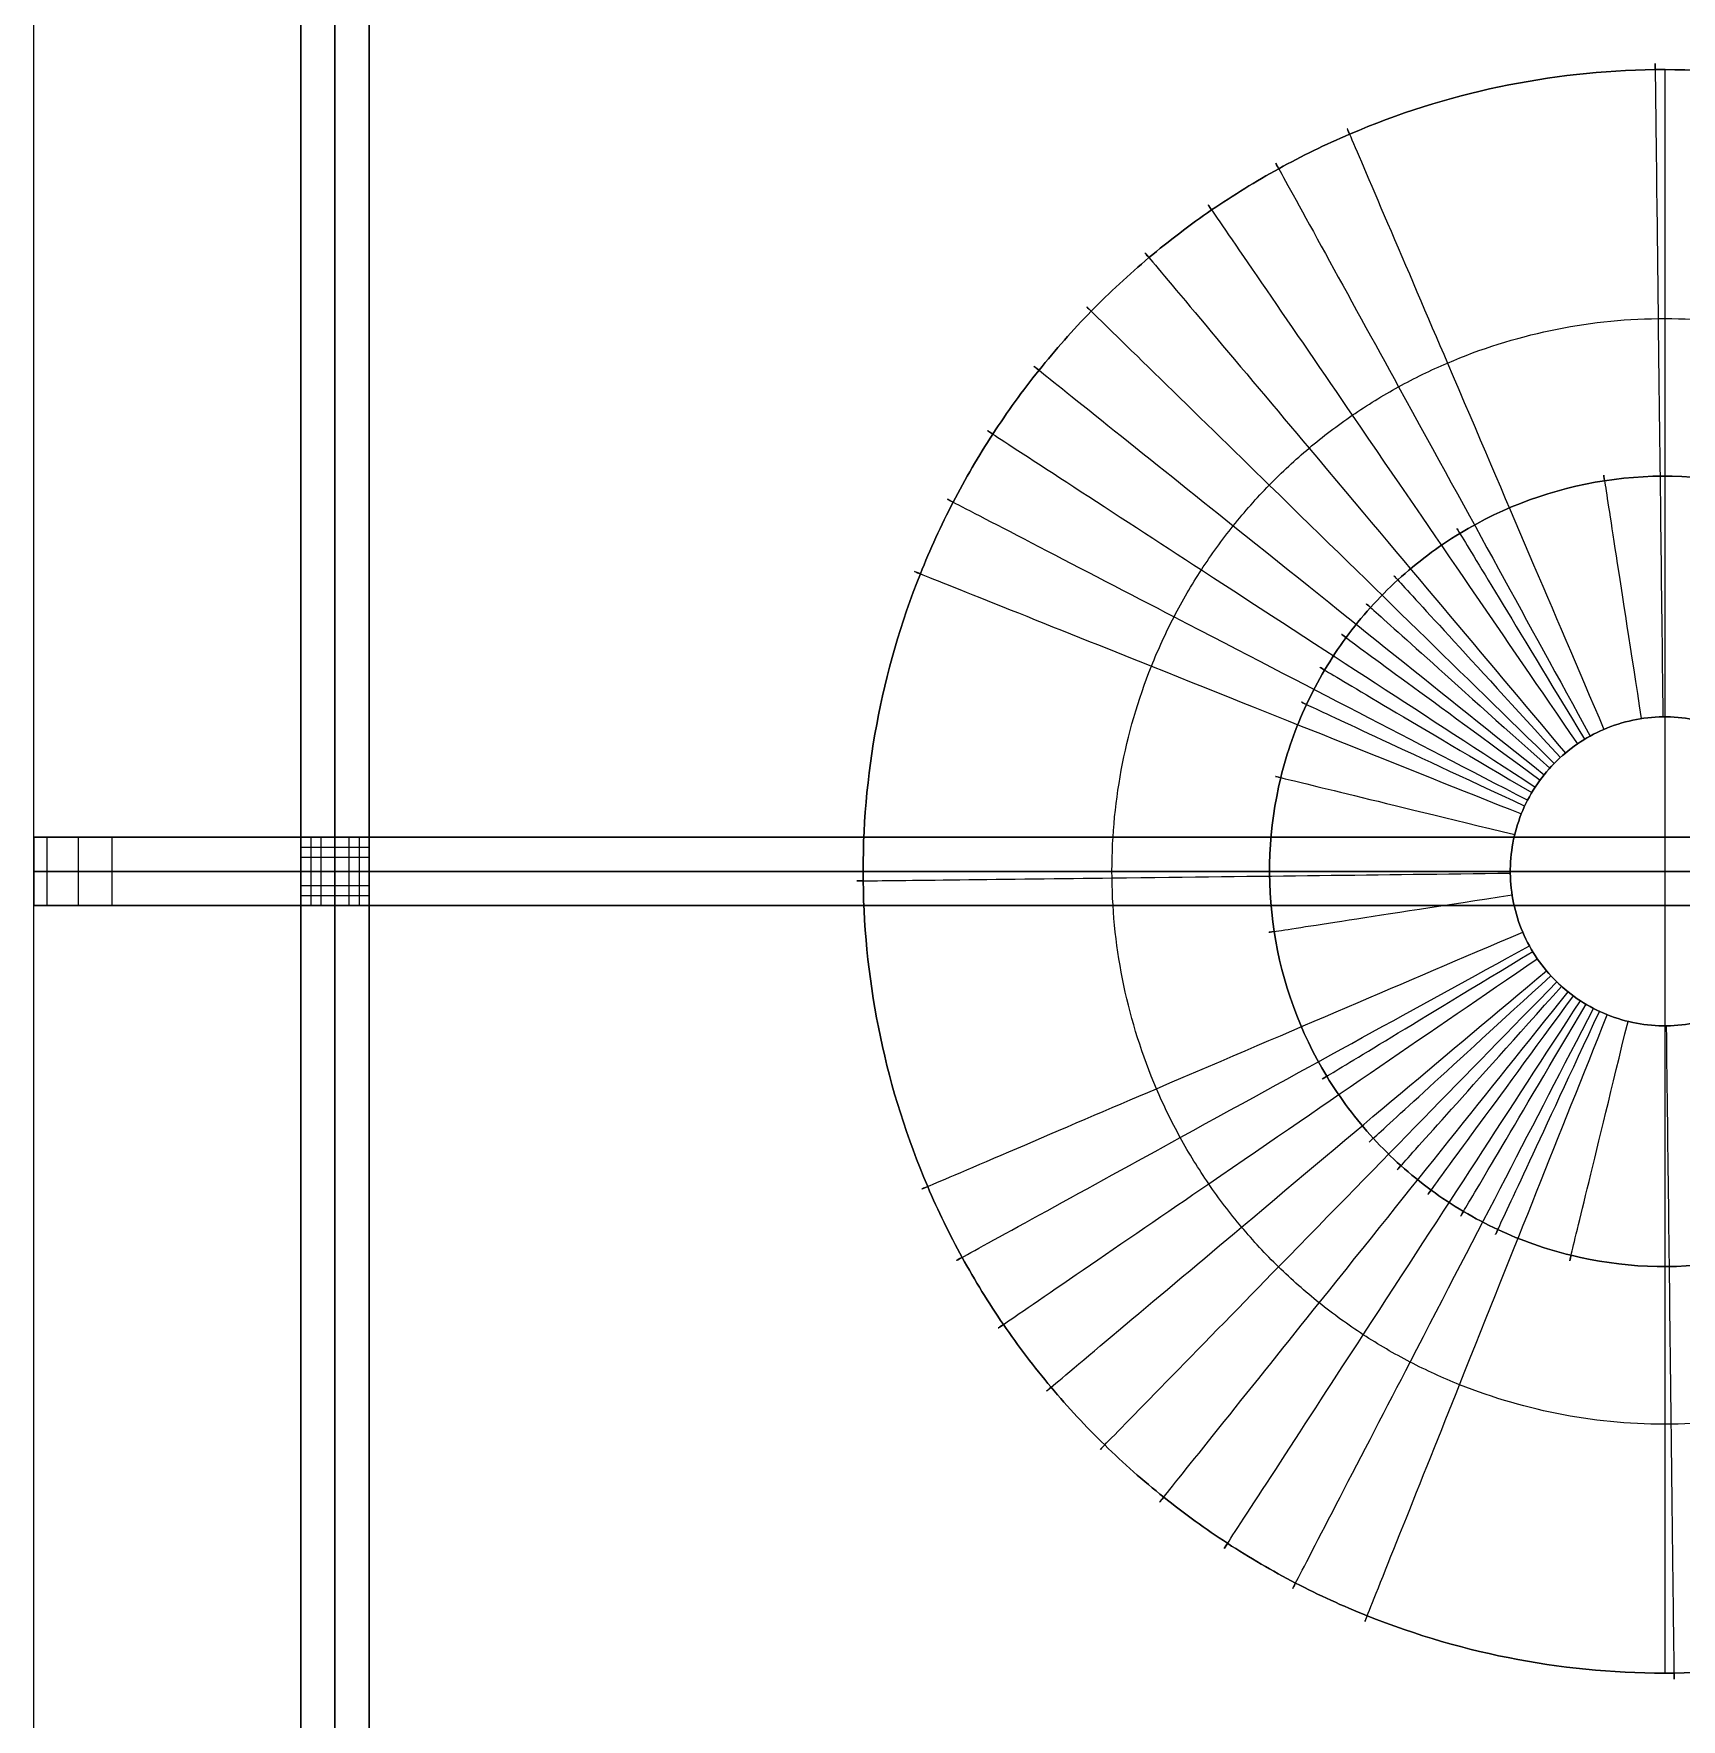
# Model space of a CAD drawing. Header units: millimetres. Extents: x -733 to 3323, y -1110 to 1290.
# Drawn here: x -733.1 to -362.8, y -190.5 to 188.2 of the extents above; entities that cross this region are included whole.
import ezdxf

# ---------------------------------------------------------------- set-up
doc = ezdxf.new("R2010")
doc.units = ezdxf.units.MM
doc.layers.add('3d', color=18, linetype='Continuous', true_color=0x000000)
doc.layers.add('Table', color=18, linetype='Continuous', true_color=0x000000)

msp = doc.modelspace()

# ---------------------------------------------------------------- linework, layer by layer
at = {"layer": '3d'}
for p, q in [((-673.1, 7.7, 950), (-673.1, 400, 950)), ((-657.7, 7.7, 950), (-657.7, 400, 950)), ((-733.1, 7.7, 950), (-673.1, 7.7, 950)), ((-668.55, 7.7, 950), (-662.25, 7.7, 950)), ((-657.7, 7.7, 950), (-7.7, 7.7, 950)), ((-673.1, 1.37, 950), (-673.1, 3.15, 950)), ((-673.1, 0, 950), (-673.1, 0, 1200)), ((-657.7, 1.37, 950), (-657.7, 3.15, 950)), ((-657.7, 0, 950), (-657.7, 0, 1200)), ((-733.1, -7.7, 950), (-673.1, -7.7, 950)), ((-673.1, -400, 950), (-673.1, -7.7, 950)), ((-668.55, -7.7, 950), (-662.25, -7.7, 950)), ((-657.7, -400, 950), (-657.7, -7.7, 950)), ((-657.7, -7.7, 950), (-7.7, -7.7, 950))]:
    msp.add_line(p, q, dxfattribs=at)
for points in [[(-673.1, 7.7, 700), (-673.1, 198.85, 700), (-673.1, 390, 700)], [(-665.4, 7.7, 700), (-665.4, 198.85, 700), (-665.4, 390, 700)], [(-657.7, 7.7, 700), (-657.7, 198.85, 700), (-657.7, 390, 700)], [(-673.1, 340, 1200), (-673.1, 0, 1200), (-673.1, -340, 1200)], [(-665.4, 340, 1200), (-665.4, 0, 1200), (-665.4, -340, 1200)], [(-657.7, 340, 1200), (-657.7, 0, 1200), (-657.7, -340, 1200)], [(-733.1, 7.7, 1153.85), (-733.1, 0, 1153.85), (-733.1, -7.7, 1153.85)], [(-733.1, 7.7, 1153.85), (-733.1, 7.7, 930.77), (-733.1, 7.7, 707.69)], [(-733.1, 7.7, 707.69), (-733.1, 0, 707.69), (-733.1, -7.7, 707.69)], [(-733.1, 7.7, 930.77), (-733.1, 0, 930.77), (-733.1, -7.7, 930.77)], [(-730.17, 7.7, 702.25), (-730.17, 0, 702.25), (-730.17, -7.7, 702.25)], [(-723.1, 7.7, 700), (-723.1, 0, 700), (-723.1, -7.7, 700)], [(-723.1, 7.7, 700), (0, 7.7, 700), (723.1, 7.7, 700)], [(-715.53, 7.7, 1186.48), (-715.53, 0, 1186.48), (-715.53, -7.7, 1186.48)], [(-673.1, 7.7, 950), (-665.4, 7.7, 950), (-657.7, 7.7, 950)], [(-673.1, 7.7, 950), (-673.1, 7.7, 825), (-673.1, 7.7, 700)], [(-673.1, 7.7, 700), (-665.4, 7.7, 700), (-657.7, 7.7, 700)], [(-673.1, 7.7, 825), (-665.4, 7.7, 825), (-657.7, 7.7, 825)], [(-673.1, 7.7, 950), (-673.1, 0, 950), (-673.1, -7.7, 950)], [(-673.1, 7.7, 950), (-673.1, 7.7, 1075), (-673.1, 7.7, 1200)], [(-673.1, 7.7, 1200), (-673.1, 0, 1200), (-673.1, -7.7, 1200)], [(-673.1, 7.7, 1075), (-673.1, 0, 1075), (-673.1, -7.7, 1075)], [(-670.83, 7.7, 948.25), (-670.83, 0, 948.25), (-670.83, -7.7, 948.25)], [(-662.25, 7.7, 950), (-665.4, 7.7, 950), (-668.55, 7.7, 950)], [(-668.55, 7.7, 950), (-668.55, 0, 950), (-668.55, -7.7, 950)], [(-665.4, 7.7, 950), (-665.4, 7.7, 825), (-665.4, 7.7, 700)], [(-665.4, 7.7, 950), (-665.4, 0, 950), (-665.4, -7.7, 950)], [(-662.25, 7.7, 950), (-662.25, 0, 950), (-662.25, -7.7, 950)], [(-659.97, 7.7, 948.25), (-659.97, 0, 948.25), (-659.97, -7.7, 948.25)], [(-657.7, 7.7, 950), (-657.7, 7.7, 825), (-657.7, 7.7, 700)], [(-657.7, 7.7, 950), (-657.7, 0, 950), (-657.7, -7.7, 950)], [(-7.7, 7.7, 1200), (-332.7, 7.7, 1200), (-657.7, 7.7, 1200)], [(-657.7, 7.7, 1200), (-657.7, 0, 1200), (-657.7, -7.7, 1200)], [(-657.7, 7.7, 1200), (-657.7, 7.7, 1075), (-657.7, 7.7, 950)], [(-657.7, 7.7, 1075), (-657.7, 0, 1075), (-657.7, -7.7, 1075)], [(-673.1, 5.43, 951.75), (-665.4, 5.43, 951.75), (-657.7, 5.43, 951.75)], [(-673.1, -3.15, 950), (-673.1, 0, 950), (-673.1, 3.15, 950)], [(-673.1, 3.15, 950), (-665.4, 3.15, 950), (-657.7, 3.15, 950)], [(-665.4, -3.15, 950), (-665.4, 0, 950), (-665.4, 3.15, 950)], [(-657.7, -3.15, 950), (-657.7, 0, 950), (-657.7, 3.15, 950)], [(-733.1, 0, 1153.85), (-733.1, 0, 930.77), (-733.1, 0, 707.69)], [(-723.1, 0, 700), (0, 0, 700), (723.1, 0, 700)], [(-673.1, 0, 1200), (-665.4, 0, 1200), (-657.7, 0, 1200)], [(-673.1, 0, 950), (-665.4, 0, 950), (-657.7, 0, 950)], [(-673.1, 0, 950), (-673.1, 0, 1075), (-673.1, 0, 1200)], [(-673.1, -3.15, 950), (-665.4, -3.15, 950), (-657.7, -3.15, 950)], [(-662.25, 0, 950), (-665.4, 0, 950), (-668.55, 0, 950)], [(-7.7, 0, 1200), (-332.7, 0, 1200), (-657.7, 0, 1200)], [(-657.7, 0, 1200), (-657.7, 0, 1075), (-657.7, 0, 950)], [(-673.1, -5.43, 951.75), (-665.4, -5.43, 951.75), (-657.7, -5.43, 951.75)], [(-733.1, -7.7, 1153.85), (-733.1, -7.7, 930.77), (-733.1, -7.7, 707.69)], [(-723.1, -7.7, 700), (0, -7.7, 700), (723.1, -7.7, 700)], [(-673.1, -390, 700), (-673.1, -198.85, 700), (-673.1, -7.7, 700)], [(-673.1, -7.7, 700), (-665.4, -7.7, 700), (-657.7, -7.7, 700)], [(-673.1, -7.7, 700), (-673.1, -7.7, 825), (-673.1, -7.7, 950)], [(-673.1, -7.7, 950), (-665.4, -7.7, 950), (-657.7, -7.7, 950)], [(-673.1, -7.7, 825), (-665.4, -7.7, 825), (-657.7, -7.7, 825)], [(-673.1, -7.7, 950), (-673.1, -7.7, 1075), (-673.1, -7.7, 1200)], [(-662.25, -7.7, 950), (-665.4, -7.7, 950), (-668.55, -7.7, 950)], [(-665.4, -390, 700), (-665.4, -198.85, 700), (-665.4, -7.7, 700)], [(-665.4, -7.7, 700), (-665.4, -7.7, 825), (-665.4, -7.7, 950)], [(-657.7, -390, 700), (-657.7, -198.85, 700), (-657.7, -7.7, 700)], [(-657.7, -7.7, 700), (-657.7, -7.7, 825), (-657.7, -7.7, 950)], [(-7.7, -7.7, 1200), (-332.7, -7.7, 1200), (-657.7, -7.7, 1200)], [(-657.7, -7.7, 1200), (-657.7, -7.7, 1075), (-657.7, -7.7, 950)]]:
    msp.add_open_spline(points, degree=2, dxfattribs=at)
at = {"layer": '3d', "extrusion": (-1.4803e-17, 1, -6.54291e-15)}
msp.add_rational_spline([(-673.1, 7.7, 1200), (-733.1, 7.7, 1200), (-733.1, 7.7, 1153.85)], [1, 0.707106781187, 1], degree=2, dxfattribs=at)
at = {"layer": '3d', "extrusion": (8.88178e-17, -1, 6.69687e-15)}
msp.add_rational_spline([(-733.1, 7.7, 707.69), (-733.1, 7.7, 700), (-723.1, 7.7, 700)], [1, 0.707106781187, 1], degree=2, dxfattribs=at)
at = {"layer": '3d', "extrusion": (1, 0, 0)}
for points, knots in [([(-673.1, 3.15, 950), (-673.1, 3.15, 951.75), (-673.1, 5.43, 951.75), (-673.1, 7.7, 951.75), (-673.1, 7.7, 950)], [5807.883189, 5807.883189, 5807.883189, 5810.376828, 5810.376828, 5812.870467, 5812.870467, 5812.870467]), ([(-665.4, 3.15, 950), (-665.4, 3.15, 951.75), (-665.4, 5.43, 951.75), (-665.4, 7.7, 951.75), (-665.4, 7.7, 950)], [5807.883189, 5807.883189, 5807.883189, 5810.376828, 5810.376828, 5812.870467, 5812.870467, 5812.870467]), ([(-657.7, 3.15, 950), (-657.7, 3.15, 951.75), (-657.7, 5.43, 951.75), (-657.7, 7.7, 951.75), (-657.7, 7.7, 950)], [5807.883189, 5807.883189, 5807.883189, 5810.376828, 5810.376828, 5812.870467, 5812.870467, 5812.870467]), ([(-673.1, -7.7, 950), (-673.1, -7.7, 951.75), (-673.1, -5.43, 951.75), (-673.1, -3.15, 951.75), (-673.1, -3.15, 950)], [5796.590797, 5796.590797, 5796.590797, 5799.084437, 5799.084437, 5801.578076, 5801.578076, 5801.578076]), ([(-665.4, -7.7, 950), (-665.4, -7.7, 951.75), (-665.4, -5.43, 951.75), (-665.4, -3.15, 951.75), (-665.4, -3.15, 950)], [5796.590797, 5796.590797, 5796.590797, 5799.084437, 5799.084437, 5801.578076, 5801.578076, 5801.578076]), ([(-657.7, -7.7, 950), (-657.7, -7.7, 951.75), (-657.7, -5.43, 951.75), (-657.7, -3.15, 951.75), (-657.7, -3.15, 950)], [5796.590797, 5796.590797, 5796.590797, 5799.084437, 5799.084437, 5801.578076, 5801.578076, 5801.578076])]:
    msp.add_rational_spline(points, [1, 0.707106781187, 1, 0.707106781187, 1], degree=2, knots=knots, dxfattribs=at)
at = {"layer": '3d', "extrusion": (0, 1, -6.60161e-15)}
for points, knots in [([(-668.55, 7.7, 950), (-668.55, 7.7, 948.25), (-670.83, 7.7, 948.25), (-673.1, 7.7, 948.25), (-673.1, 7.7, 950)], [7853.295214, 7853.295214, 7853.295214, 7855.788853, 7855.788853, 7858.282492, 7858.282492, 7858.282492]), ([(-657.7, 7.7, 950), (-657.7, 7.7, 948.25), (-659.97, 7.7, 948.25), (-662.25, 7.7, 948.25), (-662.25, 7.7, 950)], [7842.002823, 7842.002823, 7842.002823, 7844.496462, 7844.496462, 7846.990101, 7846.990101, 7846.990101]), ([(-668.55, 0, 950), (-668.55, 0, 948.25), (-670.83, 0, 948.25), (-673.1, 0, 948.25), (-673.1, 0, 950)], [7853.295214, 7853.295214, 7853.295214, 7855.788853, 7855.788853, 7858.282492, 7858.282492, 7858.282492]), ([(-657.7, 0, 950), (-657.7, 0, 948.25), (-659.97, 0, 948.25), (-662.25, 0, 948.25), (-662.25, 0, 950)], [7842.002823, 7842.002823, 7842.002823, 7844.496462, 7844.496462, 7846.990101, 7846.990101, 7846.990101]), ([(-668.55, -7.7, 950), (-668.55, -7.7, 948.25), (-670.83, -7.7, 948.25), (-673.1, -7.7, 948.25), (-673.1, -7.7, 950)], [7853.295214, 7853.295214, 7853.295214, 7855.788853, 7855.788853, 7858.282492, 7858.282492, 7858.282492]), ([(-657.7, -7.7, 950), (-657.7, -7.7, 948.25), (-659.97, -7.7, 948.25), (-662.25, -7.7, 948.25), (-662.25, -7.7, 950)], [7842.002823, 7842.002823, 7842.002823, 7844.496462, 7844.496462, 7846.990101, 7846.990101, 7846.990101])]:
    msp.add_rational_spline(points, [1, 0.707106781187, 1, 0.707106781187, 1], degree=2, knots=knots, dxfattribs=at)
at = {"layer": '3d', "extrusion": (-2.01341e-17, 1, -6.53598e-15)}
msp.add_rational_spline([(-673.1, 0, 1200), (-733.1, 0, 1200), (-733.1, 0, 1153.85)], [1, 0.707106781187, 1], degree=2, dxfattribs=at)
at = {"layer": '3d', "extrusion": (1.90863e-17, -1, 6.60621e-15)}
msp.add_rational_spline([(-733.1, 0, 707.69), (-733.1, 0, 700), (-723.1, 0, 700)], [1, 0.707106781187, 1], degree=2, dxfattribs=at)
at = {"layer": '3d', "extrusion": (-2.96059e-17, 1, -6.52367e-15)}
msp.add_rational_spline([(-673.1, -7.7, 1200), (-733.1, -7.7, 1200), (-733.1, -7.7, 1153.85)], [1, 0.707106781187, 1], degree=2, dxfattribs=at)
at = {"layer": '3d', "extrusion": (0, -1, 6.5814e-15)}
msp.add_rational_spline([(-733.1, -7.7, 707.69), (-733.1, -7.7, 700), (-723.1, -7.7, 700)], [1, 0.707106781187, 1], degree=2, dxfattribs=at)
at = {"layer": 'Table'}
for p, q in [((-366.55, 180.15), (-366.55, -180.15)), ((-366.55, 88.81, 680), (-366.55, -88.81, 680)), ((-733.1, 0, 700), (733.1, 0, 700)), ((-733.1, 0, 680), (733.1, 0, 680)), ((-546.7, 0), (-186.4, 0)), ((-455.36, 0, 680), (-277.74, 0, 680))]:
    msp.add_line(p, q, dxfattribs=at)
for points, degree in [([(-733.1, -400, 700), (-733.1, 0, 700), (-733.1, 400, 700)], 2), ([(-733.1, -400, 680), (-733.1, 0, 680), (-733.1, 400, 680)], 2), ([(-733.1, -400, 690), (-733.1, 0, 690), (-733.1, 400, 690)], 2), ([(-366.96, 34.71, 643.86), (-366.96, 34.71, 443.89), (-366.96, 34.71, 243.93), (-366.96, 34.71, 43.96)], 3), ([(-380.21, 31.91, 643.86), (-380.21, 31.91, 443.89), (-380.21, 31.91, 243.93), (-380.21, 31.91, 43.96)], 3), ([(-391.38, 24.25, 643.86), (-391.38, 24.25, 443.89), (-391.38, 24.25, 243.93), (-391.38, 24.25, 43.96)], 3), ([(-398.77, 12.9, 643.86), (-398.77, 12.9, 443.89), (-398.77, 12.9, 243.93), (-398.77, 12.9, 43.96)], 3), ([(-733.1, 0, 700), (-733.1, 0, 690), (-733.1, 0, 680)], 2), ([(-401.26, -0.41, 643.86), (-401.26, -0.41, 443.89), (-401.26, -0.41, 243.93), (-401.26, -0.41, 43.96)], 3), ([(-398.46, -13.66, 643.86), (-398.46, -13.66, 443.89), (-398.46, -13.66, 243.93), (-398.46, -13.66, 43.96)], 3), ([(-395.18, -19.63, 643.86), (-395.18, -19.63, 443.89), (-395.18, -19.63, 243.93), (-395.18, -19.63, 43.96)], 3), ([(-390.8, -24.83, 643.86), (-390.8, -24.83, 443.89), (-390.8, -24.83, 243.93), (-390.8, -24.83, 43.96)], 3), ([(-390.8, -24.83, 643.86), (-389.63, -25.98, 643.86), (-388.38, -27.03, 643.86), (-387.07, -27.99, 643.86)], 3), ([(-385.49, -29.09, 643.86), (-385.49, -29.09, 443.89), (-385.49, -29.09, 243.93), (-385.49, -29.09, 43.96)], 3), ([(-379.45, -32.22, 643.86), (-379.45, -32.22, 443.89), (-379.45, -32.22, 243.93), (-379.45, -32.22, 43.96)], 3), ([(-366.14, -34.71, 643.86), (-366.14, -34.71, 443.89), (-366.14, -34.71, 243.93), (-366.14, -34.71, 43.96)], 3)]:
    msp.add_open_spline(points, degree=degree, dxfattribs=at)
for points, knots in [([(-368.69, 180.14), (-368.71, 181.79, 7.96), (-368.73, 183.45, 35.23), (-367.79, 104.27, 31.01), (-367.32, 65, 43.28), (-366.96, 34.71, 43.96)], [0, 0, 0, 0, 22.187832, 86.736074, 187.466232, 187.466232, 187.466232, 187.466232]), ([(-492.41, -128.89), (-496.64, -124.76), (-500.66, -120.43), (-508.25, -111.4), (-511.83, -106.69), (-518.51, -96.95), (-521.6, -91.91), (-527.28, -81.57), (-529.87, -76.25), (-541.48, -49.11), (-546.41, -25.78), (-546.97, 21.49), (-542.6, 44.93), (-531.64, 72.34), (-529.18, 77.72), (-523.74, 88.2), (-520.77, 93.3), (-514.33, 103.2), (-510.86, 108), (-503.48, 117.21), (-499.57, 121.63), (-491.31, 130.09), (-486.98, 134.11), (-477.95, 141.7), (-473.24, 145.28), (-463.5, 151.95), (-458.46, 155.05), (-448.12, 160.73), (-442.8, 163.32), (-415.66, 174.93), (-392.33, 179.86), (-345.06, 180.42), (-321.62, 176.05), (-294.21, 165.09), (-288.83, 162.63), (-278.35, 157.19), (-273.25, 154.22), (-263.35, 147.77), (-258.55, 144.31), (-249.34, 136.93), (-244.92, 133.02), (-236.46, 124.76), (-232.44, 120.43), (-224.85, 111.4), (-221.27, 106.69), (-214.6, 96.95), (-211.5, 91.91), (-205.82, 81.57), (-203.23, 76.25), (-191.62, 49.11), (-186.7, 25.78), (-186.13, -21.49), (-190.5, -44.93), (-201.46, -72.34), (-203.92, -77.72), (-209.36, -88.2), (-212.33, -93.3), (-218.78, -103.2), (-222.24, -108), (-229.62, -117.21), (-233.53, -121.63), (-241.79, -130.09), (-246.12, -134.11), (-255.15, -141.7), (-259.86, -145.28), (-269.61, -151.95), (-274.64, -155.05), (-284.98, -160.73), (-290.3, -163.32), (-317.44, -174.93), (-340.77, -179.86), (-388.04, -180.42), (-411.48, -176.05), (-438.9, -165.09), (-444.27, -162.63), (-454.75, -157.19), (-459.85, -154.22), (-469.76, -147.77), (-474.55, -144.31), (-483.76, -136.93), (-488.18, -133.02), (-492.41, -128.89)], [-1156.681424, -1156.681424, -1156.681424, -1156.681424, -1138.608276, -1138.608276, -1120.535129, -1120.535129, -1102.461982, -1102.461982, -1084.388835, -1084.388835, -1012.096246, -1012.096246, -939.803657, -939.803657, -921.730509, -921.730509, -903.657362, -903.657362, -885.584215, -885.584215, -867.511068, -867.511068, -849.43792, -849.43792, -831.364773, -831.364773, -813.291626, -813.291626, -795.218479, -795.218479, -722.92589, -722.92589, -650.633301, -650.633301, -632.560154, -632.560154, -614.487006, -614.487006, -596.413859, -596.413859, -578.340712, -578.340712, -560.267565, -560.267565, -542.194417, -542.194417, -524.12127, -524.12127, -506.048123, -506.048123, -433.755534, -433.755534, -361.462945, -361.462945, -343.389798, -343.389798, -325.31665, -325.31665, -307.243503, -307.243503, -289.170356, -289.170356, -271.097209, -271.097209, -253.024061, -253.024061, -234.950914, -234.950914, -216.877767, -216.877767, -144.585178, -144.585178, -72.292589, -72.292589, -54.219442, -54.219442, -36.146294, -36.146294, -18.073147, -18.073147, 0, 0, 0, 0]), ([(-492.41, -128.89, 20), (-488.18, -133.02, 20), (-483.76, -136.93, 20), (-474.55, -144.31, 20), (-469.76, -147.77, 20), (-459.85, -154.22, 20), (-454.75, -157.19, 20), (-444.27, -162.63, 20), (-438.9, -165.09, 20), (-411.48, -176.05, 20), (-388.04, -180.42, 20), (-340.77, -179.86, 20), (-317.44, -174.93, 20), (-290.3, -163.32, 20), (-284.98, -160.73, 20), (-274.64, -155.05, 20), (-269.61, -151.95, 20), (-259.86, -145.28, 20), (-255.15, -141.7, 20), (-246.12, -134.11, 20), (-241.79, -130.09, 20), (-233.53, -121.63, 20), (-229.62, -117.21, 20), (-222.24, -108, 20), (-218.78, -103.2, 20), (-212.33, -93.3, 20), (-209.36, -88.2, 20), (-203.92, -77.72, 20), (-201.46, -72.34, 20), (-190.5, -44.93, 20), (-186.13, -21.49, 20), (-186.7, 25.78, 20), (-191.62, 49.11, 20), (-203.23, 76.25, 20), (-205.82, 81.57, 20), (-211.5, 91.91, 20), (-214.6, 96.95, 20), (-221.27, 106.69, 20), (-224.85, 111.4, 20), (-232.44, 120.43, 20), (-236.46, 124.76, 20), (-244.92, 133.02, 20), (-249.34, 136.93, 20), (-258.55, 144.31, 20), (-263.35, 147.77, 20), (-273.25, 154.22, 20), (-278.35, 157.19, 20), (-288.83, 162.63, 20), (-294.21, 165.09, 20), (-321.62, 176.05, 20), (-345.06, 180.42, 20), (-392.33, 179.86, 20), (-415.66, 174.93, 20), (-442.8, 163.32, 20), (-448.12, 160.73, 20), (-458.46, 155.05, 20), (-463.5, 151.95, 20), (-473.24, 145.28, 20), (-477.95, 141.7, 20), (-486.98, 134.11, 20), (-491.31, 130.09, 20), (-499.57, 121.63, 20), (-503.48, 117.21, 20), (-510.86, 108, 20), (-514.33, 103.2, 20), (-520.77, 93.3, 20), (-523.74, 88.2, 20), (-529.18, 77.72, 20), (-531.64, 72.34, 20), (-542.6, 44.93, 20), (-546.97, 21.49, 20), (-546.41, -25.78, 20), (-541.48, -49.11, 20), (-529.87, -76.25, 20), (-527.28, -81.57, 20), (-521.6, -91.91, 20), (-518.51, -96.95, 20), (-511.83, -106.69, 20), (-508.25, -111.4, 20), (-500.66, -120.43, 20), (-496.64, -124.76, 20), (-492.41, -128.89, 20)], [0, 0, 0, 0, 18.073147, 18.073147, 36.146294, 36.146294, 54.219442, 54.219442, 72.292589, 72.292589, 144.585178, 144.585178, 216.877767, 216.877767, 234.950914, 234.950914, 253.024061, 253.024061, 271.097209, 271.097209, 289.170356, 289.170356, 307.243503, 307.243503, 325.31665, 325.31665, 343.389798, 343.389798, 361.462945, 361.462945, 433.755534, 433.755534, 506.048123, 506.048123, 524.12127, 524.12127, 542.194417, 542.194417, 560.267565, 560.267565, 578.340712, 578.340712, 596.413859, 596.413859, 614.487006, 614.487006, 632.560154, 632.560154, 650.633301, 650.633301, 722.92589, 722.92589, 795.218479, 795.218479, 813.291626, 813.291626, 831.364773, 831.364773, 849.43792, 849.43792, 867.511068, 867.511068, 885.584215, 885.584215, 903.657362, 903.657362, 921.730509, 921.730509, 939.803657, 939.803657, 1012.096246, 1012.096246, 1084.388835, 1084.388835, 1102.461982, 1102.461982, 1120.535129, 1120.535129, 1138.608276, 1138.608276, 1156.681424, 1156.681424, 1156.681424, 1156.681424]), ([(-437.37, 165.64), (-438.03, 167.17, 7.96), (-438.68, 168.69, 35.23), (-407.54, 95.88, 31.01), (-392.11, 59.77, 43.28), (-380.21, 31.91, 43.96)], [0, 0, 0, 0, 22.187832, 86.736074, 187.466232, 187.466232, 187.466232, 187.466232]), ([(-453.29, 157.89), (-454.09, 159.34, 7.96), (-454.89, 160.8, 35.23), (-416.76, 91.4, 31.01), (-397.86, 56.97, 43.28), (-383.28, 30.41, 43.96)], [0, 0, 0, 0, 22.187832, 86.736074, 187.466232, 187.466232, 187.466232, 187.466232]), ([(-468.37, 148.62), (-469.31, 149.98, 7.96), (-470.24, 151.35, 35.23), (-425.49, 86.03, 31.01), (-403.3, 53.63, 43.28), (-386.18, 28.63, 43.96)], [0, 0, 0, 0, 22.187832, 86.736074, 187.466232, 187.466232, 187.466232, 187.466232]), ([(-482.47, 137.9), (-483.53, 139.17, 7.96), (-484.6, 140.44, 35.23), (-433.65, 79.83, 31.01), (-408.38, 49.76, 43.28), (-388.88, 26.57, 43.96)], [0, 0, 0, 0, 22.187832, 86.736074, 187.466232, 187.466232, 187.466232, 187.466232]), ([(-495.44, 125.86), (-496.63, 127.02, 7.96), (-497.82, 128.18, 35.23), (-441.16, 72.85, 31.01), (-413.06, 45.42, 43.28), (-391.38, 24.25, 43.96)], [0, 0, 0, 0, 22.187832, 86.736074, 187.466232, 187.466232, 187.466232, 187.466232]), ([(-453.34, -88.88, 34.27), (-450.42, -91.72, 34.27), (-447.37, -94.42, 34.27), (-441.02, -99.51, 34.27), (-437.72, -101.9, 34.27), (-430.89, -106.34, 34.27), (-427.37, -108.39, 34.27), (-420.14, -112.14, 34.27), (-416.44, -113.84, 34.27), (-397.53, -121.39, 34.27), (-381.37, -124.41, 34.27), (-348.78, -124.02, 34.27), (-332.69, -120.62, 34.27), (-313.97, -112.62, 34.27), (-310.3, -110.83, 34.27), (-303.17, -106.91, 34.27), (-299.7, -104.78, 34.27), (-292.98, -100.18, 34.27), (-289.74, -97.71, 34.27), (-283.51, -92.47, 34.27), (-280.52, -89.7, 34.27), (-274.83, -83.87, 34.27), (-272.13, -80.82, 34.27), (-267.04, -74.47, 34.27), (-264.65, -71.16, 34.27), (-260.21, -64.34, 34.27), (-258.16, -60.82, 34.27), (-254.41, -53.59, 34.27), (-252.71, -49.89, 34.27), (-245.16, -30.98, 34.27), (-242.14, -14.82, 34.27), (-242.53, 17.77, 34.27), (-245.93, 33.86, 34.27), (-253.93, 52.58, 34.27), (-255.72, 56.25, 34.27), (-259.64, 63.38, 34.27), (-261.77, 66.85, 34.27), (-266.37, 73.57, 34.27), (-268.84, 76.81, 34.27), (-274.08, 83.04, 34.27), (-276.85, 86.03, 34.27), (-282.68, 91.72, 34.27), (-285.73, 94.42, 34.27), (-292.08, 99.51, 34.27), (-295.39, 101.9, 34.27), (-302.21, 106.34, 34.27), (-305.73, 108.39, 34.27), (-312.96, 112.14, 34.27), (-316.67, 113.84, 34.27), (-335.57, 121.39, 34.27), (-351.73, 124.41, 34.27), (-384.33, 124.02, 34.27), (-400.41, 120.62, 34.27), (-419.13, 112.62, 34.27), (-422.8, 110.83, 34.27), (-429.93, 106.91, 34.27), (-433.4, 104.78, 34.27), (-440.12, 100.18, 34.27), (-443.37, 97.71, 34.27), (-449.6, 92.47, 34.27), (-452.58, 89.7, 34.27), (-458.27, 83.87, 34.27), (-460.97, 80.82, 34.27), (-466.06, 74.47, 34.27), (-468.45, 71.16, 34.27), (-472.89, 64.34, 34.27), (-474.94, 60.82, 34.27), (-478.69, 53.59, 34.27), (-480.39, 49.89, 34.27), (-487.94, 30.98, 34.27), (-490.96, 14.82, 34.27), (-490.57, -17.77, 34.27), (-487.17, -33.86, 34.27), (-479.17, -52.58, 34.27), (-477.38, -56.25, 34.27), (-473.47, -63.38, 34.27), (-471.33, -66.85, 34.27), (-466.73, -73.57, 34.27), (-464.26, -76.81, 34.27), (-459.02, -83.04, 34.27), (-456.25, -86.03, 34.27), (-453.34, -88.88, 34.27)], [0, 0, 0, 0, 18.073147, 18.073147, 36.146294, 36.146294, 54.219442, 54.219442, 72.292589, 72.292589, 144.585178, 144.585178, 216.877767, 216.877767, 234.950914, 234.950914, 253.024061, 253.024061, 271.097209, 271.097209, 289.170356, 289.170356, 307.243503, 307.243503, 325.31665, 325.31665, 343.389798, 343.389798, 361.462945, 361.462945, 433.755534, 433.755534, 506.048123, 506.048123, 524.12127, 524.12127, 542.194417, 542.194417, 560.267565, 560.267565, 578.340712, 578.340712, 596.413859, 596.413859, 614.487006, 614.487006, 632.560154, 632.560154, 650.633301, 650.633301, 722.92589, 722.92589, 795.218479, 795.218479, 813.291626, 813.291626, 831.364773, 831.364773, 849.43792, 849.43792, 867.511068, 867.511068, 885.584215, 885.584215, 903.657362, 903.657362, 921.730509, 921.730509, 939.803657, 939.803657, 1012.096246, 1012.096246, 1084.388835, 1084.388835, 1102.461982, 1102.461982, 1120.535129, 1120.535129, 1138.608276, 1138.608276, 1156.681424, 1156.681424, 1156.681424, 1156.681424]), ([(-507.17, 112.6), (-508.47, 113.64, 7.96), (-509.76, 114.68, 35.23), (-447.95, 65.18, 31.01), (-417.29, 40.63, 43.28), (-393.64, 21.7, 43.96)], [0, 0, 0, 0, 22.187832, 86.736074, 187.466232, 187.466232, 187.466232, 187.466232]), ([(-517.55, 98.25), (-518.94, 99.16, 7.96), (-520.33, 100.06, 35.23), (-453.96, 56.87, 31.01), (-421.03, 35.46, 43.28), (-395.64, 18.94, 43.96)], [0, 0, 0, 0, 22.187832, 86.736074, 187.466232, 187.466232, 187.466232, 187.466232]), ([(-419.06, -71.62, 680), (-421.41, -69.9, 680), (-423.67, -68.06, 680), (-428, -64.18, 680), (-430.07, -62.13, 680), (-435.97, -55.69, 680), (-439.48, -51.01, 680), (-448.53, -36.08, 680), (-452.55, -25.03, 680), (-456.1, -2, 680), (-455.59, 9.74, 680), (-451.45, 26.71, 680), (-449.51, 32.22, 680), (-445.82, 40.14, 680), (-444.46, 42.72, 680), (-441.5, 47.73, 680), (-439.9, 50.16, 680), (-436.45, 54.86, 680), (-434.62, 57.12, 680), (-430.73, 61.45, 680), (-428.68, 63.52, 680), (-422.24, 69.42, 680), (-417.56, 72.93, 680), (-402.63, 81.98, 680), (-391.58, 86, 680), (-368.55, 89.55, 680), (-356.81, 89.04, 680), (-339.84, 84.9, 680), (-334.33, 82.96, 680), (-326.41, 79.27, 680), (-323.83, 77.91, 680), (-318.82, 74.95, 680), (-316.39, 73.34, 680), (-311.69, 69.9, 680), (-309.43, 68.06, 680), (-305.1, 64.18, 680), (-303.03, 62.13, 680), (-297.13, 55.69, 680), (-293.62, 51.01, 680), (-284.57, 36.08, 680), (-280.55, 25.03, 680), (-277, 2, 680), (-277.52, -9.74, 680), (-281.66, -26.71, 680), (-283.59, -32.22, 680), (-287.28, -40.14, 680), (-288.64, -42.72, 680), (-291.6, -47.73, 680), (-293.21, -50.16, 680), (-296.65, -54.86, 680), (-298.49, -57.12, 680), (-302.37, -61.45, 680), (-304.42, -63.52, 680), (-310.86, -69.42, 680), (-315.54, -72.93, 680), (-330.47, -81.98, 680), (-341.52, -86, 680), (-364.55, -89.55, 680), (-376.29, -89.04, 680), (-393.26, -84.9, 680), (-398.77, -82.96, 680), (-406.69, -79.27, 680), (-409.27, -77.91, 680), (-414.28, -74.95, 680), (-416.71, -73.34, 680), (-419.06, -71.62, 680)], [-570.553991, -570.553991, -570.553991, -570.553991, -561.639085, -561.639085, -552.724179, -552.724179, -534.894366, -534.894366, -499.234742, -499.234742, -463.575118, -463.575118, -445.745305, -445.745305, -436.830399, -436.830399, -427.915493, -427.915493, -419.000587, -419.000587, -410.085681, -410.085681, -392.255869, -392.255869, -356.596244, -356.596244, -320.93662, -320.93662, -303.106808, -303.106808, -294.191902, -294.191902, -285.276995, -285.276995, -276.362089, -276.362089, -267.447183, -267.447183, -249.617371, -249.617371, -213.957747, -213.957747, -178.298122, -178.298122, -160.46831, -160.46831, -151.553404, -151.553404, -142.638498, -142.638498, -133.723592, -133.723592, -124.808685, -124.808685, -106.978873, -106.978873, -71.319249, -71.319249, -35.659624, -35.659624, -17.829812, -17.829812, -8.914906, -8.914906, 0, 0, 0, 0]), ([(-419.06, -71.62, 660), (-416.71, -73.34, 660), (-414.28, -74.95, 660), (-409.27, -77.91, 660), (-406.69, -79.27, 660), (-398.77, -82.96, 660), (-393.26, -84.9, 660), (-376.29, -89.04, 660), (-364.55, -89.55, 660), (-341.52, -86, 660), (-330.47, -81.98, 660), (-315.54, -72.93, 660), (-310.86, -69.42, 660), (-304.42, -63.52, 660), (-302.37, -61.45, 660), (-298.49, -57.12, 660), (-296.65, -54.86, 660), (-293.21, -50.16, 660), (-291.6, -47.73, 660), (-288.64, -42.72, 660), (-287.28, -40.14, 660), (-283.59, -32.22, 660), (-281.66, -26.71, 660), (-277.52, -9.74, 660), (-277, 2, 660), (-280.55, 25.03, 660), (-284.57, 36.08, 660), (-293.62, 51.01, 660), (-297.13, 55.69, 660), (-303.03, 62.13, 660), (-305.1, 64.18, 660), (-309.43, 68.06, 660), (-311.69, 69.9, 660), (-316.39, 73.34, 660), (-318.82, 74.95, 660), (-323.83, 77.91, 660), (-326.41, 79.27, 660), (-334.33, 82.96, 660), (-339.84, 84.9, 660), (-356.81, 89.04, 660), (-368.55, 89.55, 660), (-391.58, 86, 660), (-402.63, 81.98, 660), (-417.56, 72.93, 660), (-422.24, 69.42, 660), (-428.68, 63.52, 660), (-430.73, 61.45, 660), (-434.62, 57.12, 660), (-436.45, 54.86, 660), (-439.9, 50.16, 660), (-441.5, 47.73, 660), (-444.46, 42.72, 660), (-445.82, 40.14, 660), (-449.51, 32.22, 660), (-451.45, 26.71, 660), (-455.59, 9.74, 660), (-456.1, -2, 660), (-452.55, -25.03, 660), (-448.53, -36.08, 660), (-439.48, -51.01, 660), (-435.97, -55.69, 660), (-430.07, -62.13, 660), (-428, -64.18, 660), (-423.67, -68.06, 660), (-421.41, -69.9, 660), (-419.06, -71.62, 660)], [0, 0, 0, 0, 8.914906, 8.914906, 17.829812, 17.829812, 35.659624, 35.659624, 71.319249, 71.319249, 106.978873, 106.978873, 124.808685, 124.808685, 133.723592, 133.723592, 142.638498, 142.638498, 151.553404, 151.553404, 160.46831, 160.46831, 178.298122, 178.298122, 213.957747, 213.957747, 249.617371, 249.617371, 267.447183, 267.447183, 276.362089, 276.362089, 285.276995, 285.276995, 294.191902, 294.191902, 303.106808, 303.106808, 320.93662, 320.93662, 356.596244, 356.596244, 392.255869, 392.255869, 410.085681, 410.085681, 419.000587, 419.000587, 427.915493, 427.915493, 436.830399, 436.830399, 445.745305, 445.745305, 463.575118, 463.575118, 499.234742, 499.234742, 534.894366, 534.894366, 552.724179, 552.724179, 561.639085, 561.639085, 570.553991, 570.553991, 570.553991, 570.553991]), ([(-526.46, 82.96), (-527.93, 83.72, 7.96), (-529.41, 84.49, 35.23), (-459.12, 48.02, 31.01), (-424.25, 29.94, 43.28), (-397.35, 16, 43.96)], [0, 0, 0, 0, 22.187832, 86.736074, 187.466232, 187.466232, 187.466232, 187.466232]), ([(-533.83, 66.86), (-535.37, 67.48, 7.96), (-536.91, 68.09, 35.23), (-463.38, 38.7, 31.01), (-426.91, 24.13, 43.28), (-398.77, 12.9, 43.96)], [0, 0, 0, 0, 22.187832, 86.736074, 187.466232, 187.466232, 187.466232, 187.466232]), ([(-390.8, -24.83, 43.96), (-389.17, -26.43, 43.96), (-387.39, -27.85, 43.96), (-383.59, -30.32, 43.96), (-381.56, -31.38, 43.96), (-375.22, -33.92, 43.96), (-370.7, -34.76, 43.96), (-361.58, -34.65, 43.96), (-357.08, -33.7, 43.96), (-348.7, -30.11, 43.96), (-344.9, -27.51, 43.96), (-338.53, -20.99, 43.96), (-336.02, -17.13, 43.96), (-332.63, -8.67, 43.96), (-331.79, -4.15, 43.96), (-331.9, 4.97, 43.96), (-332.85, 9.47, 43.96), (-335.54, 15.76, 43.96), (-336.64, 17.76, 43.96), (-339.2, 21.5, 43.96), (-340.67, 23.24, 43.96), (-343.93, 26.43, 43.96), (-345.71, 27.85, 43.96), (-349.51, 30.32, 43.96), (-351.54, 31.38, 43.96), (-357.88, 33.92, 43.96), (-362.4, 34.76, 43.96), (-371.52, 34.65, 43.96), (-376.02, 33.7, 43.96), (-384.4, 30.11, 43.96), (-388.2, 27.51, 43.96), (-394.57, 20.99, 43.96), (-397.08, 17.13, 43.96), (-400.47, 8.67, 43.96), (-401.31, 4.15, 43.96), (-401.2, -4.97, 43.96), (-400.25, -9.47, 43.96), (-397.56, -15.76, 43.96), (-396.46, -17.76, 43.96), (-393.9, -21.5, 43.96), (-392.43, -23.24, 43.96), (-390.8, -24.83, 43.96)], [0, 0, 0, 0, 6.850827, 6.850827, 13.701654, 13.701654, 27.403309, 27.403309, 41.104963, 41.104963, 54.806618, 54.806618, 68.508272, 68.508272, 82.209926, 82.209926, 95.911581, 95.911581, 102.762408, 102.762408, 109.613235, 109.613235, 116.464062, 116.464062, 123.31489, 123.31489, 137.016544, 137.016544, 150.718198, 150.718198, 164.419853, 164.419853, 178.121507, 178.121507, 191.823162, 191.823162, 205.524816, 205.524816, 212.375643, 212.375643, 219.22647, 219.22647, 219.22647, 219.22647]), ([(-387.07, -27.99, 643.86), (-386.56, -28.37, 643.86), (-386.03, -28.74, 643.86), (-383.59, -30.32, 643.86), (-381.56, -31.38, 643.86), (-375.22, -33.92, 643.86), (-370.7, -34.76, 643.86), (-361.58, -34.65, 643.86), (-357.08, -33.7, 643.86), (-348.7, -30.11, 643.86), (-344.9, -27.51, 643.86), (-338.53, -20.98, 643.86), (-336.02, -17.13, 643.86), (-332.63, -8.67, 643.86), (-331.79, -4.14, 643.86), (-331.9, 4.97, 643.86), (-332.85, 9.47, 643.86), (-335.54, 15.76, 643.86), (-336.64, 17.76, 643.86), (-339.2, 21.5, 643.86), (-340.67, 23.24, 643.86), (-343.93, 26.43, 643.86), (-345.71, 27.85, 643.86), (-349.51, 30.32, 643.86), (-351.54, 31.38, 643.86), (-357.88, 33.92, 643.86), (-362.4, 34.76, 643.86), (-371.52, 34.65, 643.86), (-376.03, 33.7, 643.86), (-384.4, 30.11, 643.86), (-388.2, 27.51, 643.86), (-394.57, 20.99, 643.86), (-397.08, 17.13, 643.86), (-400.47, 8.67, 643.86), (-401.31, 4.15, 643.86), (-401.2, -4.97, 643.86), (-400.25, -9.47, 643.86), (-397.56, -15.76, 643.86), (-396.46, -17.76, 643.86), (-393.9, -21.5, 643.86), (-392.43, -23.24, 643.86), (-390.8, -24.83, 643.86)], [4.913471, 4.913471, 4.913471, 4.913471, 6.850827, 6.850827, 13.701654, 13.701654, 27.403309, 27.403309, 41.104963, 41.104963, 54.806618, 54.806618, 68.508272, 68.508272, 82.209926, 82.209926, 95.911581, 95.911581, 102.762408, 102.762408, 109.613235, 109.613235, 116.464062, 116.464062, 123.31489, 123.31489, 137.016544, 137.016544, 150.718198, 150.718198, 164.419853, 164.419853, 178.121507, 178.121507, 191.823162, 191.823162, 205.524816, 205.524816, 212.375643, 212.375643, 219.22647, 219.22647, 219.22647, 219.22647]), ([(-390.8, -24.83, 343.91), (-392.43, -23.24, 343.91), (-393.9, -21.5, 343.91), (-396.46, -17.76, 343.91), (-397.56, -15.76, 343.91), (-400.25, -9.47, 343.91), (-401.2, -4.97, 343.91), (-401.31, 4.15, 343.91), (-400.47, 8.67, 343.91), (-397.08, 17.13, 343.91), (-394.57, 20.99, 343.91), (-388.2, 27.51, 343.91), (-384.4, 30.11, 343.91), (-376.02, 33.7, 343.91), (-371.52, 34.65, 343.91), (-362.4, 34.76, 343.91), (-357.88, 33.92, 343.91), (-351.54, 31.38, 343.91), (-349.51, 30.32, 343.91), (-345.71, 27.85, 343.91), (-343.93, 26.43, 343.91), (-340.67, 23.24, 343.91), (-339.2, 21.5, 343.91), (-336.64, 17.76, 343.91), (-335.54, 15.76, 343.91), (-332.85, 9.47, 343.91), (-331.9, 4.97, 343.91), (-331.79, -4.15, 343.91), (-332.63, -8.67, 343.91), (-336.02, -17.13, 343.91), (-338.53, -20.99, 343.91), (-344.9, -27.51, 343.91), (-348.7, -30.11, 343.91), (-357.08, -33.7, 343.91), (-361.58, -34.65, 343.91), (-370.7, -34.76, 343.91), (-375.22, -33.92, 343.91), (-381.56, -31.38, 343.91), (-383.59, -30.32, 343.91), (-387.39, -27.85, 343.91), (-389.17, -26.43, 343.91), (-390.8, -24.83, 343.91)], [-219.22647, -219.22647, -219.22647, -219.22647, -212.375643, -212.375643, -205.524816, -205.524816, -191.823162, -191.823162, -178.121507, -178.121507, -164.419853, -164.419853, -150.718198, -150.718198, -137.016544, -137.016544, -123.31489, -123.31489, -116.464062, -116.464062, -109.613235, -109.613235, -102.762408, -102.762408, -95.911581, -95.911581, -82.209926, -82.209926, -68.508272, -68.508272, -54.806618, -54.806618, -41.104963, -41.104963, -27.403309, -27.403309, -13.701654, -13.701654, -6.850827, -6.850827, 0, 0, 0, 0]), ([(-546.69, -2.14), (-548.34, -2.16, 7.96), (-550, -2.18, 35.23), (-470.82, -1.24, 31.01), (-431.55, -0.77, 43.28), (-401.26, -0.41, 43.96)], [0, 0, 0, 0, 22.187832, 86.736074, 187.466232, 187.466232, 187.466232, 187.466232]), ([(-532.19, -70.82), (-533.72, -71.47, 7.96), (-535.24, -72.13, 35.23), (-462.44, -40.99, 31.01), (-426.32, -25.56, 43.28), (-398.46, -13.66, 43.96)], [0, 0, 0, 0, 22.187832, 86.736074, 187.466232, 187.466232, 187.466232, 187.466232]), ([(-524.44, -86.74), (-525.89, -87.54, 7.96), (-527.35, -88.34, 35.23), (-457.95, -50.21, 31.01), (-423.52, -31.31, 43.28), (-396.96, -16.73, 43.96)], [0, 0, 0, 0, 22.187832, 86.736074, 187.466232, 187.466232, 187.466232, 187.466232]), ([(-515.17, -101.82), (-516.53, -102.75, 7.96), (-517.9, -103.69, 35.23), (-452.58, -58.94, 31.01), (-420.18, -36.74, 43.28), (-395.18, -19.63, 43.96)], [0, 0, 0, 0, 22.187832, 86.736074, 187.466232, 187.466232, 187.466232, 187.466232]), ([(-504.45, -115.92), (-505.72, -116.98, 7.96), (-506.99, -118.05, 35.23), (-446.38, -67.1, 31.01), (-416.31, -41.83, 43.28), (-393.12, -22.33, 43.96)], [0, 0, 0, 0, 22.187832, 86.736074, 187.466232, 187.466232, 187.466232, 187.466232]), ([(-479.15, -140.62), (-480.19, -141.92, 7.96), (-481.23, -143.21, 35.23), (-431.73, -81.4, 31.01), (-407.18, -50.74, 43.28), (-388.25, -27.09, 43.96)], [0, 0, 0, 0, 22.187832, 86.736074, 187.466232, 187.466232, 187.466232, 187.466232]), ([(-464.8, -151), (-465.71, -152.39, 7.96), (-466.61, -153.78, 35.23), (-423.42, -87.41, 31.01), (-402.01, -54.48, 43.28), (-385.49, -29.09, 43.96)], [0, 0, 0, 0, 22.187832, 86.736074, 187.466232, 187.466232, 187.466232, 187.466232]), ([(-449.51, -159.91), (-450.28, -161.38, 7.96), (-451.04, -162.85, 35.23), (-414.57, -92.57, 31.01), (-396.49, -57.7, 43.28), (-382.55, -30.8, 43.96)], [0, 0, 0, 0, 22.187832, 86.736074, 187.466232, 187.466232, 187.466232, 187.466232]), ([(-433.41, -167.28), (-434.03, -168.82, 7.96), (-434.64, -170.36, 35.23), (-405.25, -96.83, 31.01), (-390.69, -60.36, 43.28), (-379.45, -32.22, 43.96)], [0, 0, 0, 0, 22.187832, 86.736074, 187.466232, 187.466232, 187.466232, 187.466232]), ([(-364.41, -180.14), (-364.39, -181.79, 7.96), (-364.37, -183.45, 35.23), (-365.31, -104.27, 31.01), (-365.78, -65, 43.28), (-366.14, -34.71, 43.96)], [0, 0, 0, 0, 22.187832, 86.736074, 187.466232, 187.466232, 187.466232, 187.466232])]:
    msp.add_open_spline(points, degree=3, knots=knots, dxfattribs=at)
at = {"layer": 'Table', "extrusion": (-0.988349, -0.152203, 7.71729e-15)}
msp.add_open_spline([(-380.07, 87.77, 680), (-380.32, 89.42, 672.09), (-380.32, 89.38, 646.45), (-376.61, 65.3, 639.27), (-371.83, 34.31, 643.86)], degree=3, knots=[0, 0, 0, 0, 23.742996, 91.290941, 91.290941, 91.290941, 91.290941], dxfattribs=at)
at = {"layer": 'Table', "extrusion": (-0.855328, -0.518086, 1.52755e-14)}
msp.add_open_spline([(-412.59, 75.94, 680), (-413.45, 77.37, 672.09), (-413.43, 77.34, 646.45), (-400.8, 56.49, 639.27), (-384.56, 29.67, 643.86)], degree=3, knots=[0, 0, 0, 0, 23.742996, 91.290941, 91.290941, 91.290941, 91.290941], dxfattribs=at)
at = {"layer": 'Table', "extrusion": (-0.737546, -0.675297, 5.10777e-14)}
msp.add_open_spline([(-426.53, 65.49, 680), (-427.66, 66.71, 672.09), (-427.64, 66.69, 646.45), (-411.18, 48.72, 639.27), (-390, 25.59, 643.86)], degree=3, knots=[0, 0, 0, 0, 23.742996, 91.290941, 91.290941, 91.290941, 91.290941], dxfattribs=at)
at = {"layer": 'Table', "extrusion": (0.667553, 0.744563, -4.55012e-14)}
msp.add_open_spline([(-432.67, 59.28, 680), (-433.91, 60.39, 672.09), (-433.89, 60.37, 646.45), (-415.74, 44.1, 639.27), (-392.39, 23.17, 643.86)], degree=3, knots=[0, 0, 0, 0, 23.742996, 91.290941, 91.290941, 91.290941, 91.290941], dxfattribs=at)
at = {"layer": 'Table', "extrusion": (0.591245, 0.806492, -9.74709e-14)}
msp.add_open_spline([(-438.17, 52.51, 680), (-439.51, 53.49, 672.09), (-439.49, 53.47, 646.45), (-419.83, 39.06, 639.27), (-394.54, 20.52, 643.86)], degree=3, knots=[0, 0, 0, 0, 23.742996, 91.290941, 91.290941, 91.290941, 91.290941], dxfattribs=at)
at = {"layer": 'Table', "extrusion": (0.509227, 0.860632, -3.26346e-14)}
msp.add_open_spline([(-442.98, 45.22, 680), (-444.41, 46.07, 672.09), (-444.38, 46.05, 646.45), (-423.41, 33.64, 639.27), (-396.42, 17.68, 643.86)], degree=3, knots=[0, 0, 0, 0, 23.742996, 91.290941, 91.290941, 91.290941, 91.290941], dxfattribs=at)
at = {"layer": 'Table', "extrusion": (0.422113, 0.906543, -5.24469e-14)}
msp.add_open_spline([(-447.05, 37.5, 680), (-448.56, 38.2, 672.09), (-448.53, 38.19, 646.45), (-426.44, 27.9, 639.27), (-398.01, 14.67, 643.86)], degree=3, knots=[0, 0, 0, 0, 23.742996, 91.290941, 91.290941, 91.290941, 91.290941], dxfattribs=at)
at = {"layer": 'Table', "extrusion": (0.23675, 0.971571, -6.23186e-14)}
msp.add_open_spline([(-452.83, 21.05, 680), (-454.44, 21.45, 672.09), (-454.41, 21.44, 646.45), (-430.73, 15.67, 639.27), (-400.27, 8.25, 643.86)], degree=3, knots=[0, 0, 0, 0, 23.742996, 91.290941, 91.290941, 91.290941, 91.290941], dxfattribs=at)
at = {"layer": 'Table', "extrusion": (-0.152203, 0.988349, -6.06026e-14)}
msp.add_open_spline([(-454.32, -13.52, 680), (-455.97, -13.77, 672.09), (-455.93, -13.76, 646.45), (-431.85, -10.06, 639.27), (-400.86, -5.28, 643.86)], degree=3, knots=[0, 0, 0, 0, 23.742996, 91.290941, 91.290941, 91.290941, 91.290941], dxfattribs=at)
at = {"layer": 'Table', "extrusion": (-0.518086, 0.855328, 1.49095e-14)}
msp.add_open_spline([(-442.5, -46.03, 680), (-443.92, -46.9, 672.09), (-443.89, -46.88, 646.45), (-423.04, -34.25, 639.27), (-396.22, -18.01, 643.86)], degree=3, knots=[0, 0, 0, 0, 23.742996, 91.290941, 91.290941, 91.290941, 91.290941], dxfattribs=at)
at = {"layer": 'Table', "extrusion": (-0.715468, 0.698645, -2.21804e-14)}
msp.add_open_spline([(-492.41, -128.89), (-493.57, -130.08, 7.96), (-494.73, -131.26, 35.23), (-439.41, -74.61, 31.01), (-411.97, -46.51, 43.28), (-390.8, -24.83, 43.96)], degree=3, knots=[0, 0, 0, 0, 22.187832, 86.736074, 187.466232, 187.466232, 187.466232, 187.466232], dxfattribs=at)
at = {"layer": 'Table', "extrusion": (-0.675297, 0.737546, -4.12132e-14)}
msp.add_open_spline([(-432.04, -59.98, 680), (-433.27, -61.11, 672.09), (-433.24, -61.09, 646.45), (-415.27, -44.63, 639.27), (-392.14, -23.45, 643.86)], degree=3, knots=[0, 0, 0, 0, 23.742996, 91.290941, 91.290941, 91.290941, 91.290941], dxfattribs=at)
at = {"layer": 'Table', "extrusion": (-0.744563, 0.667553, -2.6797e-14)}
msp.add_open_spline([(-425.83, -66.12, 680), (-426.94, -67.36, 672.09), (-426.92, -67.34, 646.45), (-410.65, -49.19, 639.27), (-389.72, -25.84, 643.86)], degree=3, knots=[0, 0, 0, 0, 23.742996, 91.290941, 91.290941, 91.290941, 91.290941], dxfattribs=at)
at = {"layer": 'Table', "extrusion": (-0.806492, 0.591245, 3.27767e-14)}
msp.add_open_spline([(-419.06, -71.62, 680), (-420.04, -72.96, 672.09), (-420.02, -72.94, 646.45), (-405.61, -53.28, 639.27), (-387.07, -27.99, 643.86)], degree=3, knots=[0, 0, 0, 0, 23.742996, 91.290941, 91.290941, 91.290941, 91.290941], dxfattribs=at)
at = {"layer": 'Table', "extrusion": (-0.860632, 0.509227, -3.65955e-14)}
msp.add_open_spline([(-411.77, -76.43, 680), (-412.62, -77.86, 672.09), (-412.6, -77.83, 646.45), (-400.19, -56.86, 639.27), (-384.23, -29.87, 643.86)], degree=3, knots=[0, 0, 0, 0, 23.742996, 91.290941, 91.290941, 91.290941, 91.290941], dxfattribs=at)
at = {"layer": 'Table', "extrusion": (-0.906543, 0.422113, -2.39291e-14)}
msp.add_open_spline([(-404.05, -80.5, 680), (-404.76, -82.01, 672.09), (-404.74, -81.98, 646.45), (-394.45, -59.89, 639.27), (-381.22, -31.46, 643.86)], degree=3, knots=[0, 0, 0, 0, 23.742996, 91.290941, 91.290941, 91.290941, 91.290941], dxfattribs=at)
at = {"layer": 'Table', "extrusion": (-0.971571, 0.23675, -3.56162e-15)}
msp.add_open_spline([(-387.6, -86.28, 680), (-388, -87.89, 672.09), (-387.99, -87.86, 646.45), (-382.22, -64.18, 639.27), (-374.8, -33.72, 643.86)], degree=3, knots=[0, 0, 0, 0, 23.742996, 91.290941, 91.290941, 91.290941, 91.290941], dxfattribs=at)

doc.saveas('drawing.dxf')
